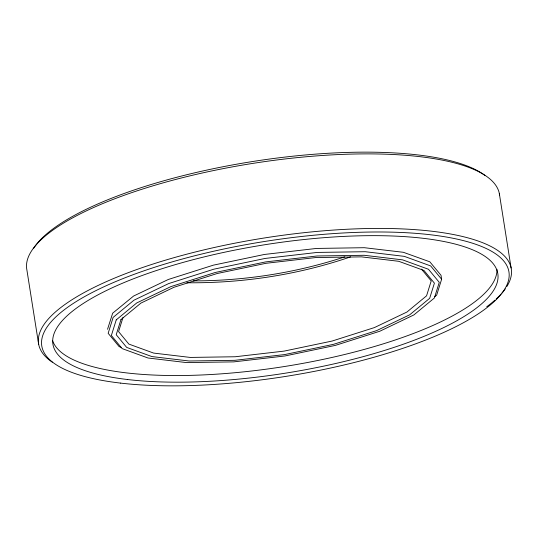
<?xml version="1.0" encoding="UTF-8"?>
<svg xmlns="http://www.w3.org/2000/svg" width="538" height="538" viewBox="0 0 538 538"><rect width="100%" height="100%" fill="white"/><g stroke="black" fill="none" stroke-linecap="round" stroke-linejoin="round"><path stroke-width="0.81" d="M122.987 317.501L118.582 331.61L128.851 344.085L153.646 353.083L190.257 357.427L235.234 356.755L284.104 351.106L332.074 341.058L374.421 327.575L406.943 312.027L426.56 295.826L431.207 280.937L421.449 269.081M107.533 329.303L112.657 313.203L133.606 296.028L168.32 279.471L213.404 265.147L264.447 254.454L316.452 248.442L364.327 247.702L403.386 252.302L429.801 261.798L440.999 275.254L441.631 279.249L436.661 295.147L434.765 296.707M344.824 256.841C296.068 272.901 244.501 280.89 193.176 280.883M350.641 256.848C298.099 274.878 242.308 283.324 186.794 282.759M121.447 347.454L119.12 346.606L108.165 333.298L113.128 317.4L133.975 300.184L168.676 283.573L213.882 269.175L265.086 258.442L317.252 252.423L365.268 251.71L404.327 256.364L430.669 265.933L441.631 279.249M499.311 193.445L511.1 267.991M38.689 344.555L26.9 270.009A239.302 69.099 -9 0 1 251.831 163.552A239.302 69.099 -9 0 1 499.56 194.958M496.944 269.303A225.227 65.037 -9 0 1 285.86 366.291A225.227 65.037 -9 0 1 52.529 340.453M505.283 288.866A239.302 69.099 -9 0 1 502.035 292.988M500.979 294.178A239.302 69.099 -9 0 1 496.211 298.967M494.893 300.17A239.302 69.099 -9 0 1 486.735 306.754M52.294 362.175A239.302 69.099 -9 0 1 257.574 239.08A239.302 69.099 -9 0 1 506.823 286.552M33.484 248.556A236.491 68.286 -9 0 1 248.933 162.106A236.491 68.286 -9 0 1 484.866 175.395M116.242 319.881L111.366 335.51L122.133 348.597L148.037 358.005L186.457 362.585L233.674 361.886L284.965 355.968L335.308 345.409L379.767 331.26L413.897 314.918L434.388 297.985L439.27 282.363L428.497 269.276L402.599 259.861L364.179 255.281L316.963 255.987L265.671 261.905L215.321 272.457L170.869 286.613L136.739 302.948L116.242 319.881M120.956 319.572L116.228 334.723L126.672 347.413L151.904 356.573L189.161 360.998L234.945 360.312L284.689 354.569L333.513 344.333L376.62 330.614L409.721 314.784L429.68 298.301L434.408 283.149L423.957 270.453L398.732 261.3L361.475 256.868L315.692 257.561L265.947 263.304L217.123 273.533L174.016 287.258L140.916 303.089L120.956 319.572M120.626 383.11A236.491 68.286 -9 0 0 504.516 289.444A236.491 68.286 -9 0 0 200.802 254.252A236.491 68.286 -9 0 0 120.626 383.11M127.371 379.505A225.227 65.037 -9 0 0 493.44 290.634A225.227 65.037 -9 0 0 205.139 256.666A225.227 65.037 -9 0 0 127.371 379.505"/></g></svg>
